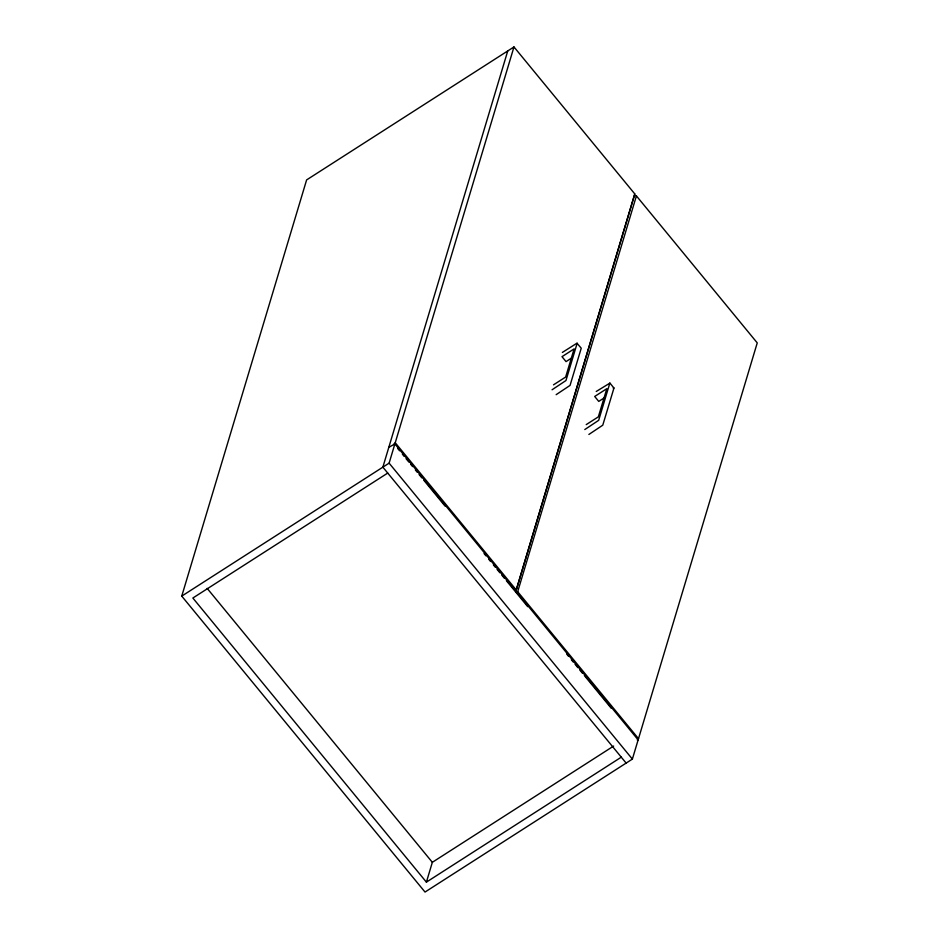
<?xml version="1.0" encoding="UTF-8"?>
<svg xmlns="http://www.w3.org/2000/svg" width="939" height="939" viewBox="0 0 939 939"><rect width="100%" height="100%" fill="white"/><g stroke="black" fill="none" stroke-linecap="round" stroke-linejoin="round"><path stroke-width="1.41" d="M638.144 739.873L637.288 739.944L638.508 738.676L517.682 591.699L515.652 591.969L634.799 193.939L513.973 46.95L306.619 179.912L181.755 596.112L425.027 892.05L632.381 759.088L638.144 739.873L394.873 443.924L388.816 447.34M515.652 591.969L634.799 193.939M588.87 434.464L602.768 425.191L613.953 388.053L609.869 383.018L598.671 420.332L584.786 429.557M507.741 50.952L382.866 467.153L626.137 763.09M181.755 596.112L389.11 463.15L394.873 443.924M394.016 444.006L395.237 442.738L513.973 46.95M387.737 473.068L192.859 598.026L426.4 882.132L432.339 862.307L613.648 746.059M517.682 591.699L636.419 195.911L634.576 195.582M638.508 738.676L757.245 342.888L636.419 195.911M562.367 352.43L576.957 343.181L581.241 348.205L570.055 385.401L556.158 394.673M572.109 357.712L566.041 361.609L561.992 356.679L574.116 348.885L565.642 377.055L553.505 384.837M552.073 389.767L565.959 380.541L577.168 343.228M596.242 391.469L609.892 383.124M604.822 397.502L598.753 401.399L594.692 396.469L606.829 388.676L598.343 416.846L586.218 424.628M426.4 882.132L621.278 757.174M613.202 388.112L613.93 387.948M395.237 442.738L516.063 589.727M397.725 448.513L399.591 450.779M402.373 454.171L404.228 456.424M406.082 458.69L408.876 462.07M410.73 464.336L412.585 466.589M415.367 469.981L417.233 472.235M419.087 474.5L421.869 477.892M423.724 480.146L445.086 506.121M484.078 553.564L485.944 555.829M488.726 559.21L490.581 561.475M493.362 564.855L495.229 567.121M497.083 569.374L499.865 572.767M501.719 575.032L504.513 578.412M506.367 580.678L527.718 606.653M566.722 654.096L568.576 656.349M571.358 659.741L573.224 662.007M575.079 664.26L577.861 667.652M579.715 669.906L582.509 673.298M584.363 675.552L611.289 708.311M389.11 463.15L632.381 759.088M207.179 588.389L432.339 862.307"/></g></svg>
